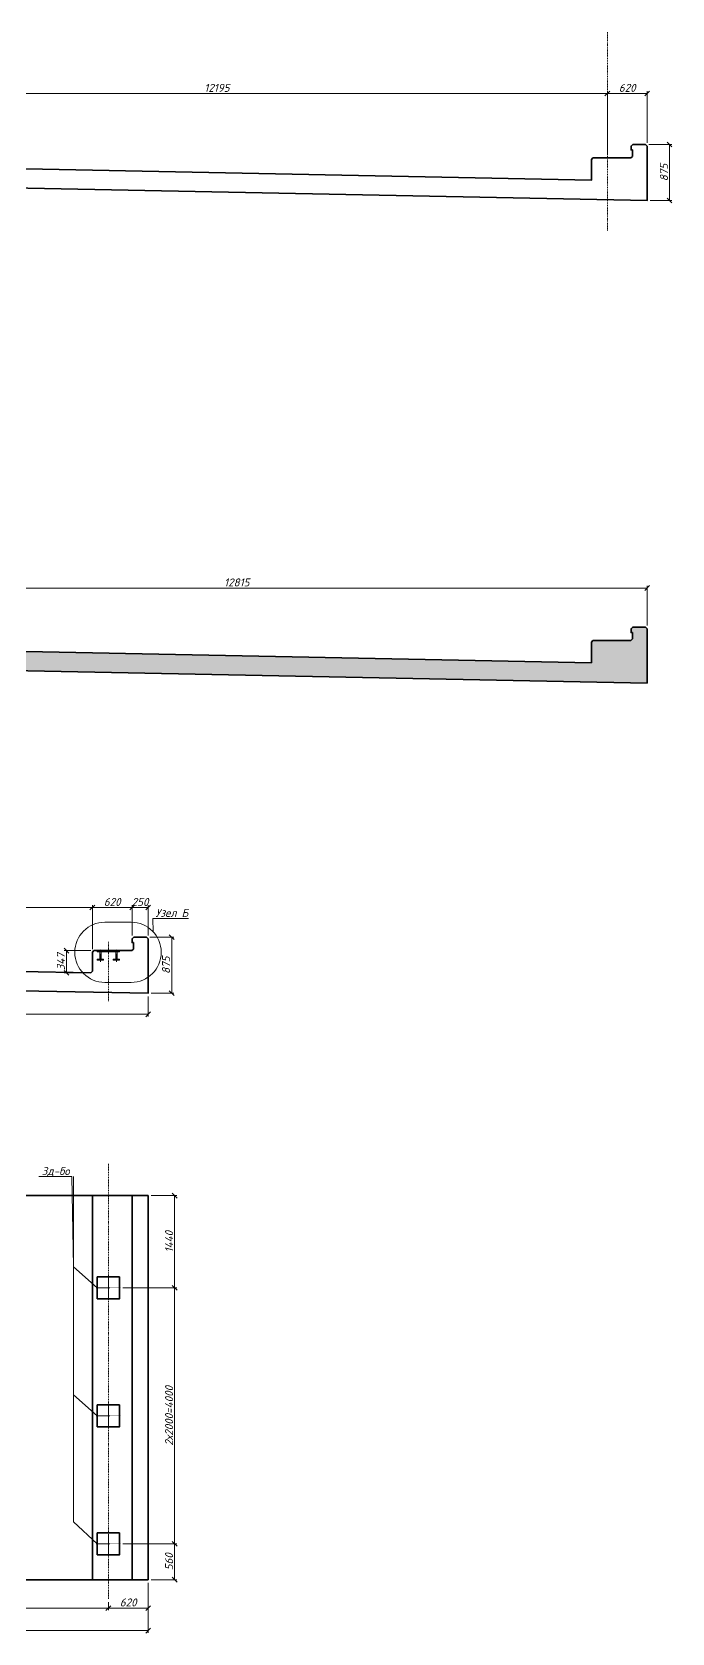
# Model space of a CAD drawing. Header units: millimetres. Extents: x -2273229 to 69798, y -750941 to 41219.
# Drawn here: x 39958 to 49952, y 16078 to 41087 of the extents above; entities that cross this region are included whole.
import ezdxf
from ezdxf import colors
from ezdxf.entities.mleader import LeaderData, LeaderLine
from ezdxf.math import Vec2, Vec3

# ---------------------------------------------------------------- set-up
doc = ezdxf.new("R2010")
doc.units = ezdxf.units.MM
doc.set_wipeout_variables(frame=1)
doc.linetypes.add('DASHDOT', pattern=[25.4, 12.7, -6.35, 0, -6.35])
for name, color, linetype, lineweight in [('$Выноски', 5, 'Continuous', 13), ('$Оси', 1, 'DASHDOT', 13), ('$Размеры', 5, 'Continuous', 13), ('$Слои конструкции', 7, 'Continuous', 35), ('$Тонкие', 8, 'Continuous', 13)]:
    doc.layers.add(name, color=color, linetype=linetype, lineweight=lineweight)
doc.styles.add('@ТРАНСПРОЕКТ', font='isocpeur.ttf', dxfattribs={"oblique": 15})
doc.dimstyles.new('@TN  1-50', dxfattribs={"dimscale": 50, "dimtxt": 2.5, "dimasz": 1.5, "dimexe": 0.7, "dimexo": 1, "dimgap": 0.5, "dimtad": 1, "dimdec": 0, "dimzin": 0, "dimdsep": 46, "dimtxsty": '@ТРАНСПРОЕКТ', "dimblk": 'OBLIQUE', "dimcen": 0, "dimclrd": 5, "dimclre": 5, "dimclrt": 5, "dimaunit": 1, "dimadec": 3, "dimazin": 0, "dimtfac": 1, "dimtdec": 0, "dimtofl": 0, "dimtmove": 0, "dimatfit": 3, "dimfxl": 1, "dimtolj": 1, "dimtzin": 0, "dimlwd": 13, "dimlwe": 13, "dimarcsym": 0})

# ---------------------------------------------------------------- blocks, each defined once
blk = doc.blocks.new('_Oblique')
at = {"color": 0, "linetype": 'ByBlock', "lineweight": -2}
blk.add_line((-0.5, -0.5), (0.5, 0.5), dxfattribs=at)
blk = doc.blocks.new('*D100')
at = {"layer": '$Размеры', "color": 5, "linetype": 'Continuous', "lineweight": 13, "transparency": 16777216}
for p, q in [((36748, 31882), (36748, 32437)), ((36748, 32402), (49563, 32402)), ((49563, 31815), (49563, 32437))]:
    blk.add_line(p, q, dxfattribs=at)
at = {"layer": 'Defpoints', "color": 0, "transparency": 16777216}
for p in [(49563, 32402), (36748, 31832), (49563, 31765)]:
    blk.add_point(p, dxfattribs=at)
at = {"layer": '$Размеры', "color": 5, "lineweight": 13, "transparency": 16777216, "xscale": 75, "yscale": 75, "zscale": 75, "rotation": 180}
blk.add_blockref('_Oblique', (36748, 32402), dxfattribs=at)
at = {"layer": '$Размеры', "color": 5, "lineweight": 13, "transparency": 16777216, "xscale": 75, "yscale": 75, "zscale": 75}
blk.add_blockref('_Oblique', (49563, 32402), dxfattribs=at)
at = {"layer": '$Размеры', "color": 5, "transparency": 16777216, "insert": (43155, 32489), "char_height": 125, "attachment_point": 5, "style": '@ТРАНСПРОЕКТ'}
blk.add_mtext('\\A1;12815', dxfattribs=at)
blk = doc.blocks.new('*D102')
at = {"layer": '$Выноски', "color": 5, "linetype": 'Continuous', "lineweight": 13, "transparency": 16777216}
for p, q in [((31425, 16860), (31425, 16080)), ((41770, 16860), (41770, 16080)), ((31425, 16115), (41770, 16115))]:
    blk.add_line(p, q, dxfattribs=at)
at = {"layer": 'Defpoints', "color": 0, "transparency": 16777216}
for p in [(31425, 16910), (41770, 16910), (41770, 16115)]:
    blk.add_point(p, dxfattribs=at)
at = {"layer": '$Выноски', "color": 5, "lineweight": 13, "transparency": 16777216, "xscale": 75, "yscale": 75, "zscale": 75, "rotation": 180}
blk.add_blockref('_Oblique', (31425, 16115), dxfattribs=at)
at = {"layer": '$Выноски', "color": 5, "lineweight": 13, "transparency": 16777216, "xscale": 75, "yscale": 75, "zscale": 75}
blk.add_blockref('_Oblique', (41770, 16115), dxfattribs=at)
at = {"layer": '$Выноски', "color": 5, "transparency": 16777216, "insert": (36748, 16203), "char_height": 125, "attachment_point": 5, "style": '@ТРАНСПРОЕКТ'}
blk.add_mtext('\\A1;25930\\P', dxfattribs=at)
blk = doc.blocks.new('*D115')
at = {"layer": '$Размеры', "color": 5, "linetype": 'Continuous', "lineweight": 13, "transparency": 16777216}
for p, q in [((36998, 26882), (36998, 27445)), ((36998, 27410), (40900, 27410)), ((40900, 26762), (40900, 27445))]:
    blk.add_line(p, q, dxfattribs=at)
at = {"layer": 'Defpoints', "color": 0, "transparency": 16777216}
for p in [(40900, 27410), (36998, 26832), (40900, 26712)]:
    blk.add_point(p, dxfattribs=at)
at = {"layer": '$Размеры', "color": 5, "lineweight": 13, "transparency": 16777216, "xscale": 75, "yscale": 75, "zscale": 75, "rotation": 180}
blk.add_blockref('_Oblique', (36998, 27410), dxfattribs=at)
at = {"layer": '$Размеры', "color": 5, "lineweight": 13, "transparency": 16777216, "xscale": 75, "yscale": 75, "zscale": 75}
blk.add_blockref('_Oblique', (40900, 27410), dxfattribs=at)
at = {"layer": '$Размеры', "color": 5, "transparency": 16777216, "insert": (38949, 27497), "char_height": 125, "attachment_point": 5, "style": '@ТРАНСПРОЕКТ'}
blk.add_mtext('\\A1;11695', dxfattribs=at)
blk = doc.blocks.new('*D116')
at = {"layer": '$Размеры', "color": 5, "linetype": 'Continuous', "lineweight": 13, "transparency": 16777216}
for p, q in [((41520, 26972), (41520, 27445)), ((41770, 27410), (41520, 27410)), ((41770, 26971), (41770, 27445))]:
    blk.add_line(p, q, dxfattribs=at)
at = {"layer": 'Defpoints', "color": 0, "transparency": 16777216}
for p in [(41520, 27410), (41520, 26922), (41770, 26921)]:
    blk.add_point(p, dxfattribs=at)
at = {"layer": '$Размеры', "color": 5, "lineweight": 13, "transparency": 16777216, "xscale": 75, "yscale": 75, "zscale": 75, "rotation": 180}
blk.add_blockref('_Oblique', (41520, 27410), dxfattribs=at)
at = {"layer": '$Размеры', "color": 5, "lineweight": 13, "transparency": 16777216, "xscale": 75, "yscale": 75, "zscale": 75}
blk.add_blockref('_Oblique', (41770, 27410), dxfattribs=at)
at = {"layer": '$Размеры', "color": 5, "transparency": 16777216, "insert": (41645, 27497), "char_height": 125, "attachment_point": 5, "style": '@ТРАНСПРОЕКТ'}
blk.add_mtext('\\A1;250', dxfattribs=at)
blk = doc.blocks.new('*D117')
at = {"layer": '$Размеры', "color": 5, "linetype": 'Continuous', "lineweight": 13, "transparency": 16777216}
for p, q in [((40900, 26762), (40900, 27445)), ((41520, 27410), (40900, 27410)), ((41520, 26972), (41520, 27445))]:
    blk.add_line(p, q, dxfattribs=at)
at = {"layer": 'Defpoints', "color": 0, "transparency": 16777216}
for p in [(40900, 27410), (41520, 26922), (40900, 26712)]:
    blk.add_point(p, dxfattribs=at)
at = {"layer": '$Размеры', "color": 5, "lineweight": 13, "transparency": 16777216, "xscale": 75, "yscale": 75, "zscale": 75, "rotation": 180}
blk.add_blockref('_Oblique', (40900, 27410), dxfattribs=at)
at = {"layer": '$Размеры', "color": 5, "lineweight": 13, "transparency": 16777216, "xscale": 75, "yscale": 75, "zscale": 75}
blk.add_blockref('_Oblique', (41520, 27410), dxfattribs=at)
at = {"layer": '$Размеры', "color": 5, "transparency": 16777216, "insert": (41210, 27497), "char_height": 125, "attachment_point": 5, "style": '@ТРАНСПРОЕКТ'}
blk.add_mtext('\\A1;620', dxfattribs=at)
blk = doc.blocks.new('*D119')
at = {"layer": '$Размеры', "color": 5, "linetype": 'Continuous', "lineweight": 13, "transparency": 16777216}
for p, q in [((41770, 26022), (41770, 25708)), ((36748, 25865), (36748, 25708)), ((41770, 25743), (36748, 25743))]:
    blk.add_line(p, q, dxfattribs=at)
at = {"layer": 'Defpoints', "color": 0, "transparency": 16777216}
for p in [(41770, 26072), (36748, 25915), (36748, 25743)]:
    blk.add_point(p, dxfattribs=at)
at = {"layer": '$Размеры', "color": 5, "lineweight": 13, "transparency": 16777216, "xscale": 75, "yscale": 75, "zscale": 75, "rotation": 180}
blk.add_blockref('_Oblique', (36748, 25743), dxfattribs=at)
at = {"layer": '$Размеры', "color": 5, "lineweight": 13, "transparency": 16777216, "xscale": 75, "yscale": 75, "zscale": 75}
blk.add_blockref('_Oblique', (41770, 25743), dxfattribs=at)
at = {"layer": '$Размеры', "color": 5, "transparency": 16777216, "insert": (39259, 25830), "char_height": 125, "attachment_point": 5, "style": '@ТРАНСПРОЕКТ'}
blk.add_mtext('\\A1;12815', dxfattribs=at)
blk = doc.blocks.new('*D122')
at = {"layer": '$Размеры', "color": 5, "linetype": 'Continuous', "lineweight": 13, "transparency": 16777216}
for p, q in [((40875, 26737), (40460, 26737)), ((40495, 26390), (40495, 26737)), ((40825, 26390), (40460, 26390))]:
    blk.add_line(p, q, dxfattribs=at)
at = {"layer": 'Defpoints', "color": 0, "transparency": 16777216}
for p in [(40495, 26737), (40925, 26737), (40875, 26390)]:
    blk.add_point(p, dxfattribs=at)
at = {"layer": '$Размеры', "color": 5, "lineweight": 13, "transparency": 16777216, "xscale": 75, "yscale": 75, "zscale": 75}
for p, rotation in [((40495, 26737), 90), ((40495, 26390), 270)]:
    blk.add_blockref('_Oblique', p, dxfattribs=dict(at, rotation=rotation))
at = {"layer": '$Размеры', "color": 5, "transparency": 16777216, "insert": (40408, 26563), "char_height": 125, "attachment_point": 5, "rotation": 90, "style": '@ТРАНСПРОЕКТ'}
blk.add_mtext('\\A1;347', dxfattribs=at)
blk = doc.blocks.new('*D135')
at = {"layer": '$Размеры', "color": 5, "linetype": 'Continuous', "lineweight": 13, "transparency": 16777216}
for p, q in [((41795, 26947), (42174, 26947)), ((42139, 26072), (42139, 26947)), ((41820, 26072), (42174, 26072))]:
    blk.add_line(p, q, dxfattribs=at)
at = {"layer": 'Defpoints', "color": 0, "transparency": 16777216}
for p in [(41745, 26947), (42139, 26947), (41770, 26072)]:
    blk.add_point(p, dxfattribs=at)
at = {"layer": '$Размеры', "color": 5, "lineweight": 13, "transparency": 16777216, "xscale": 75, "yscale": 75, "zscale": 75}
for p, rotation in [((42139, 26947), 90), ((42139, 26072), 270)]:
    blk.add_blockref('_Oblique', p, dxfattribs=dict(at, rotation=rotation))
at = {"layer": '$Размеры', "color": 5, "transparency": 16777216, "insert": (42051, 26509), "char_height": 125, "attachment_point": 5, "rotation": 90, "style": '@ТРАНСПРОЕКТ'}
blk.add_mtext('\\A1;875', dxfattribs=at)
blk = doc.blocks.new('*D139')
at = {"layer": '$Выноски', "color": 5, "linetype": 'Continuous', "lineweight": 13, "transparency": 16777216}
for p, q in [((41770, 16860), (41770, 16432)), ((41150, 16559), (41150, 16432)), ((41150, 16467), (41770, 16467))]:
    blk.add_line(p, q, dxfattribs=at)
at = {"layer": 'Defpoints', "color": 0, "transparency": 16777216}
for p in [(41770, 16910), (41150, 16609), (41770, 16467)]:
    blk.add_point(p, dxfattribs=at)
at = {"layer": '$Выноски', "color": 5, "lineweight": 13, "transparency": 16777216, "xscale": 75, "yscale": 75, "zscale": 75, "rotation": 180}
blk.add_blockref('_Oblique', (41150, 16467), dxfattribs=at)
at = {"layer": '$Выноски', "color": 5, "lineweight": 13, "transparency": 16777216, "xscale": 75, "yscale": 75, "zscale": 75}
blk.add_blockref('_Oblique', (41770, 16467), dxfattribs=at)
at = {"layer": '$Выноски', "color": 5, "transparency": 16777216, "insert": (41460, 16555), "char_height": 125, "attachment_point": 5, "style": '@ТРАНСПРОЕКТ'}
blk.add_mtext('\\A1;620', dxfattribs=at)
blk = doc.blocks.new('*D140')
at = {"layer": '$Выноски', "color": 5, "linetype": 'Continuous', "lineweight": 13, "transparency": 16777216}
for p, q in [((36748, 16578), (36748, 16432)), ((41150, 16559), (41150, 16432)), ((41150, 16467), (36748, 16467))]:
    blk.add_line(p, q, dxfattribs=at)
at = {"layer": 'Defpoints', "color": 0, "transparency": 16777216}
for p in [(36748, 16628), (41150, 16609), (36748, 16467)]:
    blk.add_point(p, dxfattribs=at)
at = {"layer": '$Выноски', "color": 5, "lineweight": 13, "transparency": 16777216, "xscale": 75, "yscale": 75, "zscale": 75, "rotation": 180}
blk.add_blockref('_Oblique', (36748, 16467), dxfattribs=at)
at = {"layer": '$Выноски', "color": 5, "lineweight": 13, "transparency": 16777216, "xscale": 75, "yscale": 75, "zscale": 75}
blk.add_blockref('_Oblique', (41150, 16467), dxfattribs=at)
at = {"layer": '$Выноски', "color": 5, "transparency": 16777216, "insert": (38949, 16555), "char_height": 125, "attachment_point": 5, "style": '@ТРАНСПРОЕКТ'}
blk.add_mtext('\\A1;12195', dxfattribs=at)
blk = doc.blocks.new('A$C57DF1AEC')
blk.add_wipeout([(-175, 170), (175, 170), (175, -170), (-175, -170)]).dxf.layer = '$Тонкие'
at = {"layer": '$Оси', "ltscale": 0.2}
for points in [[(-190, 0), (190, 0)], [(0, -185), (0, 185)]]:
    blk.add_lwpolyline(points, dxfattribs=at)
at = {"layer": '$Слои конструкции'}
blk.add_lwpolyline([(175, 170), (175, -170), (-175, -170), (-175, 170)], close=True, dxfattribs=at)
blk = doc.blocks.new('*D141')
at = {"layer": '$Выноски', "color": 5, "linetype": 'Continuous', "lineweight": 13, "transparency": 16777216}
for p, q in [((41375, 17470), (42220, 17470)), ((42185, 17470), (42185, 16910)), ((41820, 16910), (42220, 16910))]:
    blk.add_line(p, q, dxfattribs=at)
at = {"layer": 'Defpoints', "color": 0, "transparency": 16777216}
for p in [(41325, 17470), (41770, 16910), (42185, 16910)]:
    blk.add_point(p, dxfattribs=at)
at = {"layer": '$Выноски', "color": 5, "lineweight": 13, "transparency": 16777216, "xscale": 75, "yscale": 75, "zscale": 75}
for p, rotation in [((42185, 17470), 90), ((42185, 16910), 270)]:
    blk.add_blockref('_Oblique', p, dxfattribs=dict(at, rotation=rotation))
at = {"layer": '$Выноски', "color": 5, "transparency": 16777216, "insert": (42098, 17190), "char_height": 125, "attachment_point": 5, "rotation": 90, "style": '@ТРАНСПРОЕКТ'}
blk.add_mtext('\\A1;560', dxfattribs=at)
blk = doc.blocks.new('*D142')
at = {"layer": '$Выноски', "color": 5, "linetype": 'Continuous', "lineweight": 13, "transparency": 16777216}
for p, q in [((41375, 21470), (42220, 21470)), ((42185, 17470), (42185, 21470)), ((41375, 17470), (42220, 17470))]:
    blk.add_line(p, q, dxfattribs=at)
at = {"layer": 'Defpoints', "color": 0, "transparency": 16777216}
for p in [(41325, 21470), (42185, 21470), (41325, 17470)]:
    blk.add_point(p, dxfattribs=at)
at = {"layer": '$Выноски', "color": 5, "lineweight": 13, "transparency": 16777216, "xscale": 75, "yscale": 75, "zscale": 75}
for p, rotation in [((42185, 21470), 90), ((42185, 17470), 270)]:
    blk.add_blockref('_Oblique', p, dxfattribs=dict(at, rotation=rotation))
at = {"layer": '$Выноски', "color": 5, "transparency": 16777216, "insert": (42098, 19470), "char_height": 125, "attachment_point": 5, "rotation": 90, "style": '@ТРАНСПРОЕКТ'}
blk.add_mtext('\\A1;2х2000=4000', dxfattribs=at)
blk = doc.blocks.new('*D143')
at = {"layer": '$Выноски', "color": 5, "linetype": 'Continuous', "lineweight": 13, "transparency": 16777216}
for p, q in [((41820, 22910), (42220, 22910)), ((42185, 21470), (42185, 22910)), ((41375, 21470), (42220, 21470))]:
    blk.add_line(p, q, dxfattribs=at)
at = {"layer": 'Defpoints', "color": 0, "transparency": 16777216}
for p in [(41770, 22910), (42185, 22910), (41325, 21470)]:
    blk.add_point(p, dxfattribs=at)
at = {"layer": '$Выноски', "color": 5, "lineweight": 13, "transparency": 16777216, "xscale": 75, "yscale": 75, "zscale": 75}
for p, rotation in [((42185, 22910), 90), ((42185, 21470), 270)]:
    blk.add_blockref('_Oblique', p, dxfattribs=dict(at, rotation=rotation))
at = {"layer": '$Выноски', "color": 5, "transparency": 16777216, "insert": (42098, 22190), "char_height": 125, "attachment_point": 5, "rotation": 90, "style": '@ТРАНСПРОЕКТ'}
blk.add_mtext('\\A1;1440', dxfattribs=at)
blk = doc.blocks.new('ыанртокефтымявпа')
at = {"layer": '$Оси', "ltscale": 10}
for points in [[(-125, -175), (-125, 25)], [(0, 20), (0, -40)], [(125, -175), (125, 25)]]:
    blk.add_lwpolyline(points, dxfattribs=at)
at = {"layer": '$Тонкие', "ltscale": 0.25}
for points in [[(-175, 0), (175, 0), (175, -20), (-175, -20)], [(-175, -134), (-75, -134), (-75, -150), (-175, -150)], [(-136, -134), (-136, -20), (-114, -20), (-114, -134)], [(75, -134), (175, -134), (175, -150), (75, -150)], [(136, -134), (136, -20), (114, -20), (114, -134)]]:
    blk.add_lwpolyline(points, close=True, dxfattribs=at)
blk = doc.blocks.new('_NONE')
blk = doc.blocks.new('*D156')
at = {"layer": '$Размеры', "color": 5, "linetype": 'Continuous', "lineweight": 13, "transparency": 16777216}
for p, q in [((36748, 39421), (36748, 40162)), ((36748, 40127), (48943, 40127)), ((48943, 39170), (48943, 40162))]:
    blk.add_line(p, q, dxfattribs=at)
at = {"layer": 'Defpoints', "color": 0, "transparency": 16777216}
for p in [(48943, 40127), (36748, 39371), (48943, 39120)]:
    blk.add_point(p, dxfattribs=at)
at = {"layer": '$Размеры', "color": 5, "lineweight": 13, "transparency": 16777216, "xscale": 75, "yscale": 75, "zscale": 75, "rotation": 180}
blk.add_blockref('_Oblique', (36748, 40127), dxfattribs=at)
at = {"layer": '$Размеры', "color": 5, "lineweight": 13, "transparency": 16777216, "xscale": 75, "yscale": 75, "zscale": 75}
blk.add_blockref('_Oblique', (48943, 40127), dxfattribs=at)
at = {"layer": '$Размеры', "color": 5, "transparency": 16777216, "insert": (42845, 40215), "char_height": 125, "attachment_point": 5, "style": '@ТРАНСПРОЕКТ'}
blk.add_mtext('\\A1;12195', dxfattribs=at)
blk = doc.blocks.new('*D158')
at = {"layer": '$Размеры', "color": 5, "linetype": 'Continuous', "lineweight": 13, "transparency": 16777216}
for p, q in [((48943, 39334), (48943, 40162)), ((48943, 40127), (49563, 40127)), ((49563, 39354), (49563, 40162))]:
    blk.add_line(p, q, dxfattribs=at)
at = {"layer": 'Defpoints', "color": 0, "transparency": 16777216}
for p in [(49563, 40127), (48943, 39284), (49563, 39304)]:
    blk.add_point(p, dxfattribs=at)
at = {"layer": '$Размеры', "color": 5, "lineweight": 13, "transparency": 16777216, "xscale": 75, "yscale": 75, "zscale": 75, "rotation": 180}
blk.add_blockref('_Oblique', (48943, 40127), dxfattribs=at)
at = {"layer": '$Размеры', "color": 5, "lineweight": 13, "transparency": 16777216, "xscale": 75, "yscale": 75, "zscale": 75}
blk.add_blockref('_Oblique', (49563, 40127), dxfattribs=at)
at = {"layer": '$Размеры', "color": 5, "transparency": 16777216, "insert": (49253, 40215), "char_height": 125, "attachment_point": 5, "style": '@ТРАНСПРОЕКТ'}
blk.add_mtext('\\A1;620', dxfattribs=at)
blk = doc.blocks.new('*D164')
at = {"layer": '$Размеры', "color": 5, "linetype": 'Continuous', "lineweight": 13, "transparency": 16777216}
for p, q in [((49588, 39330), (49949, 39330)), ((49914, 39330), (49914, 38454)), ((49613, 38454), (49949, 38454))]:
    blk.add_line(p, q, dxfattribs=at)
at = {"layer": 'Defpoints', "color": 0, "transparency": 16777216}
for p in [(49538, 39330), (49563, 38454), (49914, 38454)]:
    blk.add_point(p, dxfattribs=at)
at = {"layer": '$Размеры', "color": 5, "lineweight": 13, "transparency": 16777216, "xscale": 75, "yscale": 75, "zscale": 75}
for p, rotation in [((49914, 39330), 90), ((49914, 38454), 270)]:
    blk.add_blockref('_Oblique', p, dxfattribs=dict(at, rotation=rotation))
at = {"layer": '$Размеры', "color": 5, "transparency": 16777216, "insert": (49827, 38892), "char_height": 125, "attachment_point": 5, "rotation": 90, "style": '@ТРАНСПРОЕКТ'}
blk.add_mtext('\\A1;875', dxfattribs=at)

msp = doc.modelspace()

# ---------------------------------------------------------------- hatches: boundary and pattern name
at = {"layer": '$Тонкие'}
h = msp.add_hatch(dxfattribs=at)
h.set_pattern_fill('ANSI35', color=256, scale=500, angle=90)
h.set_pattern_definition([(135, (-2273229.15, -750941.33), (-88.3883476, -88.3883476), []), (135, (-2273229.15, -750852.94), (-88.3883476, -88.3883476), [156.25, -31.25, 0, -31.25])])
h.paths.add_polyline_path([(36997.9, 31467.2), (48692.9, 31233.2), (48692.9, 31556), (48717.9, 31581), (49307.9, 31581), (49332.9, 31606), (49332.9, 31706.2), (49312.9, 31706.2), (49312.9, 31766), (49337.9, 31791), (49537.9, 31791), (49562.9, 31765.2), (49562.9, 30915.7), (36745.9, 31172.1), (23632.9, 30909.8), (23632.9, 31766), (23657.9, 31791), (24157.9, 31791), (24182.9, 31766), (24182.9, 31706.2), (24162.9, 31706.2), (24162.9, 31606), (24187.9, 31581), (24777.9, 31581), (24802.9, 31556), (24802.9, 31233.3), (36497.9, 31467.2), (36497.9, 31807.2), (36522.9, 31832.2), (36972.9, 31832.2), (36997.9, 31807.2)])

# ---------------------------------------------------------------- linework, layer by layer
at = {"layer": '$Оси'}
for p, q in [((48942.9, 41087.4), (48942.9, 37980.8)), ((41150.3, 26876.4), (41150.3, 25948.3))]:
    msp.add_line(p, q, dxfattribs=at)
msp.add_lwpolyline([(41150.3, 16608.7), (41150.3, 23409.8)], dxfattribs=at)
at = {"layer": '$Размеры', "ltscale": 50}
msp.add_lwpolyline([(41504.7, 26239.8), (41096.5, 26239.8, -1), (41096.5, 27181.6), (41504.7, 27181.6, -1)], format="xyb", close=True, dxfattribs=at)
at = {"layer": '$Слои конструкции', "color": 1}
msp.add_lwpolyline([(36747.9, 38710.7), (49562.9, 38454.4), (49562.9, 39303.8), (49537.9, 39329.5), (49337.9, 39329.5), (49312.9, 39304.5), (49312.9, 39244.7), (49332.9, 39244.7), (49332.9, 39144.6), (49307.9, 39119.6), (48717.9, 39119.6), (48692.9, 39094.6), (48692.9, 38771.8), (36997.9, 39005.7)], dxfattribs=at)
at = {"layer": '$Слои конструкции'}
for points in [[(36747.9, 31172.1), (49562.9, 30915.8), (49562.9, 31765.2), (49537.9, 31791), (49337.9, 31791), (49312.9, 31766), (49312.9, 31706.2), (49332.9, 31706.2), (49332.9, 31606), (49307.9, 31581), (48717.9, 31581), (48692.9, 31556), (48692.9, 31233.3), (36997.9, 31467.2)], [(39776.2, 26111.5), (41770.3, 26071.7), (41770.3, 26921.1), (41745.3, 26946.8), (41545.3, 26946.8), (41520.3, 26921.8), (41520.3, 26862), (41540.3, 26862), (41540.3, 26761.9), (41515.3, 26736.9), (40925.3, 26736.9), (40900.3, 26711.9), (40900.3, 26414.6), (40875.3, 26389.6), (39776.2, 26411.6)], [(39776.2, 16909.8), (41770.3, 16909.8), (41770.3, 22909.8), (39776.2, 22909.8)], [(40900.3, 22909.8), (40900.3, 16909.8)], [(41520.3, 16909.8), (41520.3, 22909.8)]]:
    msp.add_lwpolyline(points, dxfattribs=at)

# ---------------------------------------------------------------- block references
msp.add_blockref('ыанртокефтымявпа', (41150.3, 26736.9))

# ---------------------------------------------------------------- dimensions: what is measured, and where the dimension line sits
at = {"layer": '$Выноски'}
dim = msp.add_linear_dim(base=(41770.3, 16115.3), p1=(31425.4, 16909.8), p2=(41770.3, 16909.8), text='25930\\P', dimstyle='@TN  1-50', dxfattribs=at)
dim.commit()
dim.dimension.update_dxf_attribs({"geometry": '*D102', "text_midpoint": (36747.9, 16115.3), "dimtype": 160})
dim = msp.add_linear_dim(base=(41770.3, 16467.1), p1=(41150.3, 16608.7), p2=(41770.3, 16909.8), dimstyle='@TN  1-50', dxfattribs=at)
dim.commit()
dim.dimension.update_dxf_attribs({"geometry": '*D139', "text_midpoint": (41460.3, 16554.6)})
dim = msp.add_linear_dim(base=(36747.9, 16467.1), p1=(41150.3, 16608.7), p2=(36747.9, 16627.6), text='12195', dimstyle='@TN  1-50', dxfattribs=at)
dim.commit()
dim.dimension.update_dxf_attribs({"geometry": '*D140', "text_midpoint": (38949.1, 16554.6)})
at = {"layer": '$Размеры'}
for base, p1, p2, picture, middle in [((48942.9, 40127.3), (36747.9, 39370.8), (48942.9, 39119.6), '*D156', (42845.4, 40214.8)), ((49562.9, 40127.3), (48942.9, 39284.1), (49562.9, 39303.8), '*D158', (49252.9, 40214.8)), ((49562.9, 32401.8), (36747.9, 31832.2), (49562.9, 31765.2), '*D100', (43155.4, 32489.3)), ((40900.3, 27409.9), (41520.3, 26921.8), (40900.3, 26711.9), '*D117', (41210.3, 27497.4))]:
    dim = msp.add_linear_dim(base=base, p1=p1, p2=p2, dimstyle='@TN  1-50', dxfattribs=at)
    dim.commit()
    dim.dimension.update_dxf_attribs({"geometry": picture, "text_midpoint": middle})
for base, p1, p2, picture, middle in [((49914.1, 38454.4), (49537.9, 39329.5), (49562.9, 38454.4), '*D164', (49826.6, 38892)), ((40495.4, 26736.9), (40875.3, 26389.6), (40925.3, 26736.9), '*D122', (40407.9, 26563.3)), ((42139, 26946.8), (41770.3, 26071.7), (41745.3, 26946.8), '*D135', (42051.5, 26509.2))]:
    dim = msp.add_linear_dim(base=base, p1=p1, p2=p2, angle=90, dimstyle='@TN  1-50', dxfattribs=at)
    dim.commit()
    dim.dimension.update_dxf_attribs({"geometry": picture, "text_midpoint": middle})
for base, p1, p2, text, picture, middle in [((40900.3, 27409.9), (36997.9, 26832.2), (40900.3, 26711.9), '11695', '*D115', (38949.1, 27409.9)), ((36747.9, 25742.5), (41770.3, 26071.7), (36747.9, 25914.8), '12815', '*D119', (39259.1, 25742.5))]:
    dim = msp.add_linear_dim(base=base, p1=p1, p2=p2, text=text, dimstyle='@TN  1-50', dxfattribs=at)
    dim.commit()
    dim.dimension.update_dxf_attribs({"geometry": picture, "text_midpoint": middle, "dimtype": 160})
dim = msp.add_linear_dim(base=(41520.3, 27409.9), p1=(41770.3, 26921.1), p2=(41520.3, 26921.8), dimstyle='@TN  1-50', dxfattribs=at)
dim.commit()
dim.dimension.update_dxf_attribs({"geometry": '*D116', "text_midpoint": (41645.3, 27409.9), "dimtype": 160})

# ---------------------------------------------------------------- leaders
at = {"layer": '$Выноски'}
ml = msp.add_multileader_mtext('Standard', dxfattribs=at)
ml.set_content('Узел Б', color=256, style='@ТРАНСПРОЕКТ')
ml.set_leader_properties(color=256, linetype='ByLayer', lineweight=13)
ml.set_arrow_properties(name='NONE')
ml.build(insert=Vec2(0, 0))
ml.multileader.update_dxf_attribs({"text_left_attachment_type": 6, "text_right_attachment_type": 6, "dogleg_length": 0.293, "arrow_head_size": 100, "scale": 50})
ctx = ml.context
ctx.base_point, ctx.scale, ctx.char_height, ctx.arrow_head_size, ctx.landing_gap_size, ctx.plane_origin = Vec3(41858.6, 27239.1), 50, 125, 100, 6.25, Vec3(41843.8, 26334.8)
ctx.left_attachment, ctx.right_attachment, ctx.text_align_type = 6, 6, 1
notes = []
notes.append((ctx, [(0, (1, 1, 0), (41843.9, 27239.1), (1, 0), 14.7, [(0, [(41850.2, 27030.7)], 0, [])])]))
ctx.mtext.insert, ctx.mtext.rotation, ctx.mtext.alignment, ctx.mtext.flow_direction = Vec3(42141, 27389.1), 6.2831853, 2, 5
ml = msp.add_multileader_mtext('Standard', dxfattribs=at)
ml.set_content('Зд-бо', color=256, style='@ТРАНСПРОЕКТ')
ml.set_leader_properties(color=256, linetype='ByLayer', lineweight=13)
ml.set_arrow_properties(name='NONE')
ml.build(insert=Vec2(0, 0))
ml.multileader.update_dxf_attribs({"text_left_attachment_type": 6, "text_right_attachment_type": 6, "dogleg_length": 3.51, "arrow_head_size": 100, "scale": 50})
ctx = ml.context
ctx.base_point, ctx.scale, ctx.char_height, ctx.arrow_head_size, ctx.landing_gap_size, ctx.plane_origin = Vec3(40046.5, 23206.2), 50, 125, 100, 6.25, Vec3(34858.3, 19280.2)
ctx.left_attachment, ctx.right_attachment, ctx.text_align_type = 6, 6, 1
notes.append((ctx, [(1, (1, 1, 0), (40578.3, 23206.2), (-1, 0), 30.3, [(0, [(40607.2, 21799.5)], 0, []), (1, [(40607.2, 21799.5)], 0, [])])]))
ctx.mtext.insert, ctx.mtext.alignment, ctx.mtext.flow_direction = Vec3(40326.2, 23356.2), 2, 5
for ctx, leaders in notes:
    for number, flags, end, landing, length, lines in leaders:
        leader = LeaderData()
        leader.index, (leader.has_last_leader_line, leader.has_dogleg_vector, leader.attachment_direction) = number, flags
        leader.last_leader_point, leader.dogleg_vector, leader.dogleg_length = Vec3(end), Vec3(landing), length
        for number, points, colour, breaks in lines:
            line = LeaderLine()
            line.index, line.vertices, line.color, line.breaks = number, Vec3.list(points), colors.encode_raw_color(colour), breaks
            leader.lines.append(line)
        ctx.leaders.append(leader)

# ---------------------------------------------------------------- next in the draw order: block references
at = {"layer": '$Слои конструкции'}
for p in [(41150.3, 21469.8), (41150.3, 19469.8), (41150.3, 17469.8)]:
    msp.add_blockref('A$C57DF1AEC', p, dxfattribs=at)

# ---------------------------------------------------------------- next in the draw order: linework, layer by layer
at = {"layer": '$Выноски'}
for points in [[(40975.3, 19469.8), (40607.2, 19799.5), (40607.2, 23206.2)], [(40975.3, 17469.8), (40607.2, 17813.6), (40607.2, 19799.5)]]:
    msp.add_lwpolyline(points, dxfattribs=at)
at = {"layer": '$Размеры'}
msp.add_lwpolyline([(40607.2, 21799.5), (40975.3, 21469.8)], dxfattribs=at)

# ---------------------------------------------------------------- next in the draw order: dimensions: what is measured, and where the dimension line sits
at = {"layer": '$Выноски'}
for base, p1, p2, picture, middle in [((42185.2, 22909.8), (41325.3, 21469.8), (41770.3, 22909.8), '*D143', (42097.7, 22189.8)), ((42185.2, 16909.8), (41325.3, 17469.8), (41770.3, 16909.8), '*D141', (42097.7, 17189.8))]:
    dim = msp.add_linear_dim(base=base, p1=p1, p2=p2, angle=90, dimstyle='@TN  1-50', dxfattribs=at)
    dim.commit()
    dim.dimension.update_dxf_attribs({"geometry": picture, "text_midpoint": middle})
dim = msp.add_linear_dim(base=(42185.2, 21469.8), p1=(41325.3, 17469.8), p2=(41325.3, 21469.8), angle=90, text='2х2000=<>', dimstyle='@TN  1-50', dxfattribs=at)
dim.commit()
dim.dimension.update_dxf_attribs({"geometry": '*D142', "text_midpoint": (42097.7, 19469.8)})

doc.saveas('drawing.dxf')
